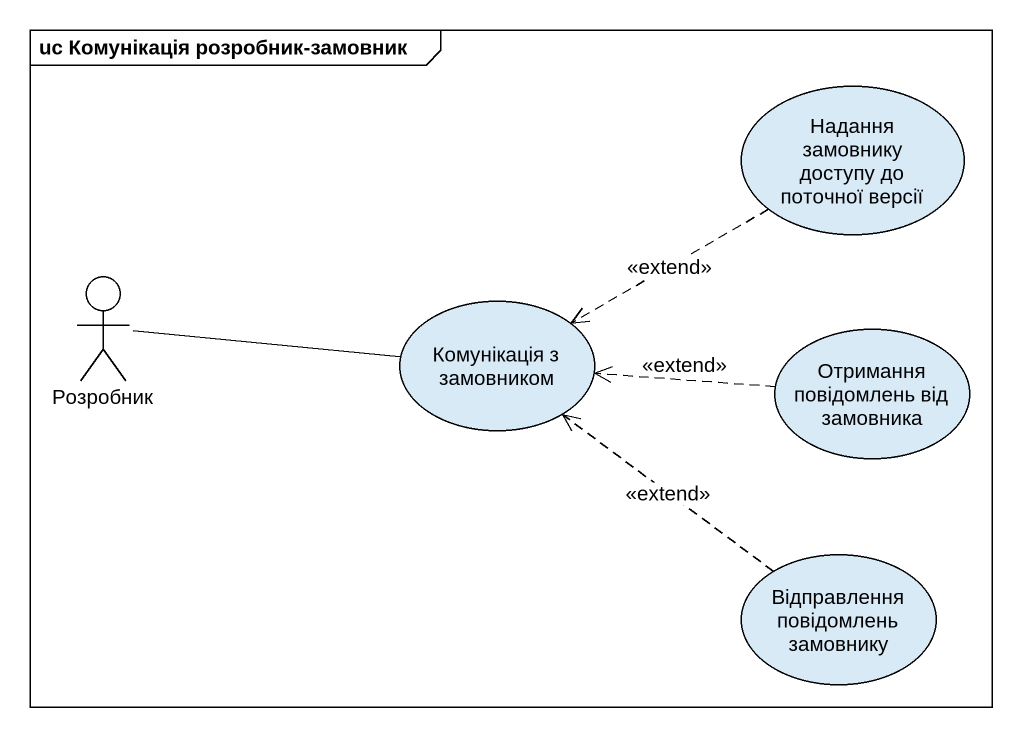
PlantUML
@startuml
mainframe uc Комунікація розробник-замовник
usecase "Надання замовнику доступу до поточної версії" as Надання_замовнику_доступу
actor Розробник
usecase "Комунікація з замовником" as Комунікація_з_замовником
usecase "Отримання повідомлень від замовника" as Отримання_повідомлень_від
usecase "Відправлення повідомлень замовнику" as Відправлення_повідомлень
Надання_замовнику_доступу .left.> Комунікація_з_замовником : <<extend>>
Розробник -right- Комунікація_з_замовником
Отримання_повідомлень_від .left.> Комунікація_з_замовником : <<extend>>
Відправлення_повідомлень .up.> Комунікація_з_замовником : <<extend>>
@enduml
